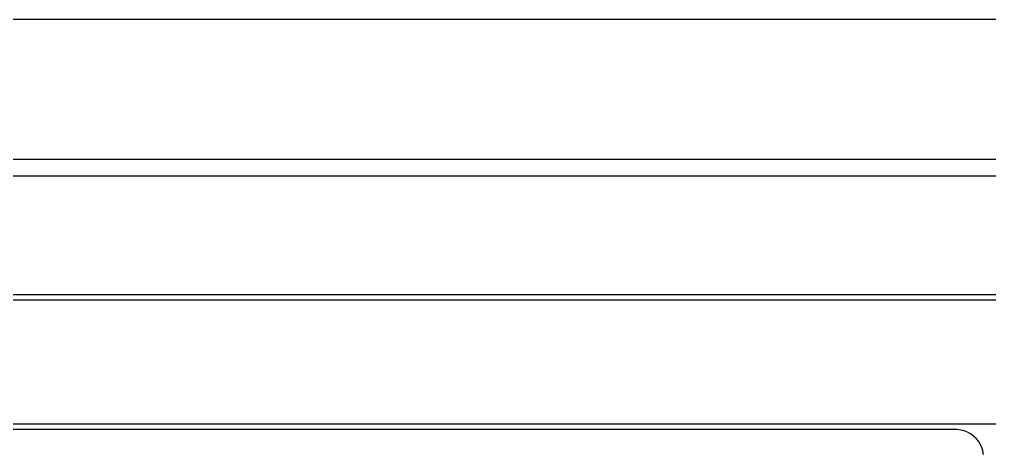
# Model space of a CAD drawing. Header units: metres. Extents: x 0 to 951, y 0 to 536.
# Drawn here: x 378 to 720.4, y 291.9 to 444.8 of the extents above; entities that cross this region are included whole.
import ezdxf

# ---------------------------------------------------------------- set-up
doc = ezdxf.new("R2010")
doc.units = ezdxf.units.M

msp = doc.modelspace()

# ---------------------------------------------------------------- linework, layer by layer
for p, q in [((820.1, 444.828), (320.1, 444.828)), ((320.1, 395.428), (820.1, 395.428)), ((816.55, 389.514), (316.55, 389.514)), ((316.55, 347.714), (816.55, 347.714)), ((949.368, 345.714), (340.87, 345.714)), ((310.55, 302), (919.048, 302)), ((378, 300), (312.005, 300)), ((708.33, 300), (378, 300)), ((378, 300), (378, 300)), ((708.33, 299.98), (708.33, 300)), ((708.963, 299.98), (708.33, 299.98)), ((710.209, 299.823), (708.963, 299.98)), ((711.425, 299.511), (710.209, 299.823)), ((712.593, 299.048), (711.425, 299.511)), ((713.693, 298.443), (712.593, 299.048)), ((714.709, 297.705), (713.693, 298.443)), ((715.625, 296.845), (714.709, 297.705)), ((716.425, 295.878), (715.625, 296.845)), ((717.098, 294.818), (716.425, 295.878)), ((717.633, 293.681), (717.098, 294.818)), ((718.021, 292.487), (717.633, 293.681)), ((718.256, 291.253), (718.021, 292.487))]:
    msp.add_line(p, q)

doc.saveas('drawing.dxf')
